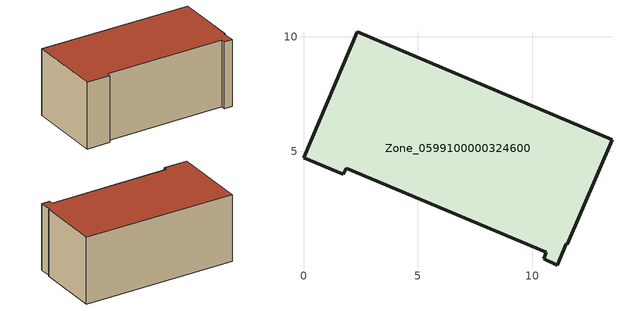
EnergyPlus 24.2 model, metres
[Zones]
Zone_0599100000324600
 floor ground (C_G): 10.61,0.59 1.86,4.27 1.74,3.99 0,4.73 2.34,10.23 13.48,5.5 11.53,0.94 11.48,0.96 11.09,0.02 10.49,0.31 z0
 wall outside (C_F): 1.86,4.27 10.61,0.59 10.49,0.31 11.09,0.02 11.48,0.96 11.53,0.94 13.48,5.5 2.34,10.23 0,4.73 1.74,3.99 1.86,4.27 z0:5.29
 roof outside (C_R): 11.09,0.02 11.48,0.96 11.53,0.94 13.48,5.5 2.34,10.23 0,4.73 1.74,3.99 1.86,4.27 10.61,0.59 10.49,0.31 z5.29
[BUILDING]
Pand.0599100000324600: North Axis=0; Terrain=City; Loads Convergence Tolerance Value=0.04; Temperature Convergence Tolerance Value=0.4; Solar Distribution=FullExterior; Maximum Number of Warmup Days=25; Minimum Number of Warmup Days=1
[Site:Location]
Rotterdam.The.Hague.AP_ZH_NLD Design_Conditions: Latitude=51.96; Longitude=4.45; Time Zone=1; Elevation=-4.5
[SITE:GROUNDTEMPERATURE:BUILDINGSURFACE]
18, 18, 18, 18, 18, 18, 18, 18, 18, 18, 18, 18
[MATERIAL] Thermal Absorptance=0.9; Solar Absorptance=0.7; Visible Absorptance=0.7
Name | Roughness | Thickness | Conductivity | Density | Specific Heat
G.TC.1975-1991 | MediumSmooth | 0.15 | 0.288461 | 540 | 1210
F.TC.1975-1991 | Rough | 0.3 | 0.230769 | 1920 | 840
R.TC.1975-1991 | MediumRough | 0.2 | 0.153846 | 1500 | 1000
[CONSTRUCTION]
C_G: G.TC.1975-1991
C_F: F.TC.1975-1991
C_R: R.TC.1975-1991
[ZONE]
Zone_0599100000324600: Type=1; Multiplier=1; Ceiling Height=Autocalculate; Volume=Autocalculate; Floor Area=autocalculate; Part of Total Floor Area=Yes
[ZONEINFILTRATION:DESIGNFLOWRATE]
Infil_Zone_0599100000324600: Zone or ZoneList or Space or SpaceList=Zone_0599100000324600; Schedule=AlwaysOn; Design Flow Rate Calculation Method=Flow/Area; Flow Rate per Floor Area=0.003; Constant Term Coefficient=1; Temperature Term Coefficient=0; Velocity Term Coefficient=0; Velocity Squared Term Coefficient=0
[HVACTEMPLATE:ZONE:IDEALLOADSAIRSYSTEM]
Zone_0599100000324600: Maximum Heating Supply Air Temperature=50; Minimum Cooling Supply Air Temperature=13; Maximum Heating Supply Air Humidity Ratio=0.0156; Minimum Cooling Supply Air Humidity Ratio=0.0077; Heating Limit=NoLimit; Cooling Limit=NoLimit; Dehumidification Control Type=ConstantSensibleHeatRatio; Cooling Sensible Heat Ratio=0.7; Dehumidification Setpoint=60; Humidification Control Type=None; Humidification Setpoint=30; Outdoor Air Method=None; Outdoor Air Flow Rate per Person=0.00944; Outdoor Air Flow Rate per Zone Floor Area=0; Outdoor Air Flow Rate per Zone=0; Demand Controlled Ventilation Type=None; Outdoor Air Economizer Type=NoEconomizer; Heat Recovery Type=None; Sensible Heat Recovery Effectiveness=0.7; Latent Heat Recovery Effectiveness=0.65
[ZONECONTROL:THERMOSTAT]
ThermostatControl_Zone_0599100000324600: Zone or ZoneList=Zone_0599100000324600; Control Type Schedule=DualSetpointControlType; Control 1=Thermostat_Zone_0599100000324600; Temperature Difference Between Cutout And Setpoint=0
[THERMOSTATSETPOINT:DUALSETPOINT]
Thermostat_Zone_0599100000324600: Heating Setpoint Temperature Schedule=HeatingSetpoint_Zone_0599100000324600; Cooling Setpoint Temperature Schedule=CoolingSetpoint_Zone_0599100000324600
[SCHEDULE:COMPACT]
HeatingSetpoint_Zone_0599100000324600: Through: 12/31, For: AllDays, Until: 24:00, 21
CoolingSetpoint_Zone_0599100000324600: Through: 12/31, For: AllDays, Until: 24:00, 24
DualSetpointControlType: Through: 12/31, For: AllDays, Until: 24:00, 4
AlwaysOn: Through: 12/31, For: AllDays, Until: 24:00, 1
